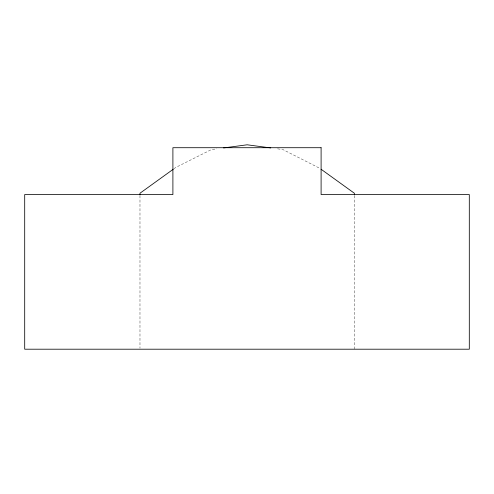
<?xml version="1.0" encoding="UTF-8"?>
<svg xmlns="http://www.w3.org/2000/svg" width="494" height="494" viewBox="0 0 494 494"><rect width="100%" height="100%" fill="white"/><g stroke="black" fill="none" stroke-linecap="round" stroke-linejoin="round"><path stroke-width="0.37" stroke-dasharray="2.47 1.85" d="M173.863 168.806L175.71 167.472L211.438 149.559L216.761 148.848M277.572 148.848L282.895 149.559L319.859 168.361M354.352 195.544L354.352 348.937M139.981 195.544L139.981 348.165"/><path stroke-width="0.74" d="M173.246 169.251L139.981 193.234L139.981 194.772M223.603 147.934L247.167 144.798L270.731 147.934M321.088 169.251L354.352 193.234L354.352 194.772M321.1 147.712L172.9 147.712L172.9 194.562L24.7 194.562L24.7 349.202L469.3 349.202L469.3 194.562L321.1 194.562L321.1 147.712"/></g></svg>
